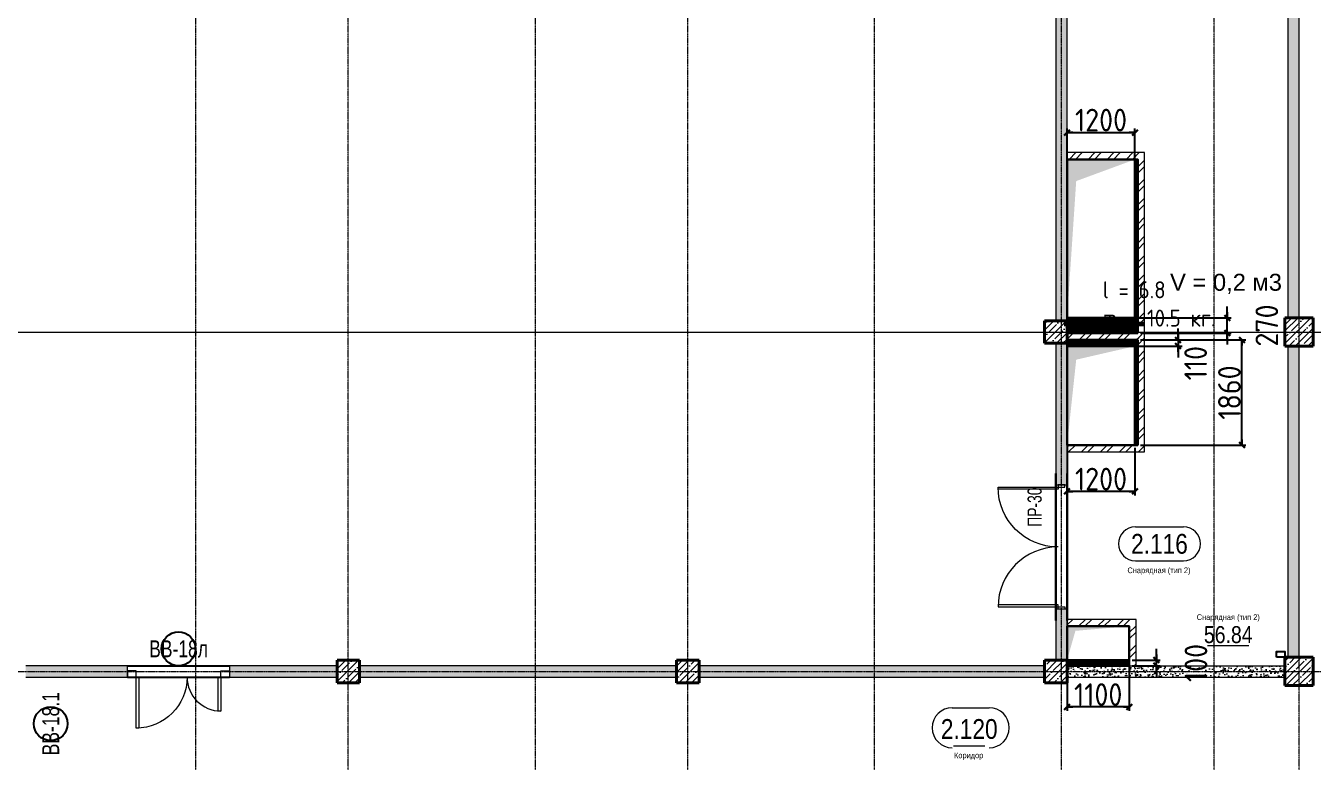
# Model space of a CAD drawing. Header units: millimetres. Extents: x -65509 to 912790, y 446 to 713294.
# Drawn here: x 215695 to 238445, y 229770 to 242788 of the extents above; entities that cross this region are included whole.
import ezdxf
from ezdxf.enums import TextEntityAlignment as Align

# ---------------------------------------------------------------- set-up
doc = ezdxf.new("R2010")
doc.units = ezdxf.units.MM
doc.linetypes.add('CENTER2', pattern=[28.575, 19.05, -3.175, 3.175, -3.175])
doc.linetypes.add('HIDDEN2', pattern=[4.7625, 3.175, -1.5875])
doc.layers.get('Defpoints').update_dxf_attribs({"color": 250})
for name, color, linetype, lineweight in [('10.5) Арматура', 6, 'Continuous', 60), ('10.6) Диафрагмы', 90, 'Continuous', 30), ('A-AREA', 250, 'Continuous', 15), ('АР_Area', 250, 'Continuous', 5), ('АР_Витраж марка', 250, 'Continuous', 9), ('АР_Двери', 5, 'Continuous', 9), ('АР_Двери_витраж', 250, 'Continuous', 9), ('АР_Колонны', 250, 'Continuous', 30), ('АР_площадь пом', 250, 'Continuous', 5), ('АР_Стены ЖБ', 250, 'Continuous', 35), ('АР_Стены кирпич', 250, 'Continuous', 20), ('АР_Стены ПЕНОблок', 250, 'Continuous', 20), ('АР_Штриховка', 250, 'Continuous', 0), ('ОВ_Кондиционирование', 250, 'Continuous', 25), ('ОВ_Шахты', 250, 'Continuous', 5), ('РД_Оси_100', 250, 'Continuous', 0), ('РД_проем_инж перемыч_фахверк', 250, 'Continuous', 18)]:
    doc.layers.add(name, color=color, linetype=linetype, lineweight=lineweight)
doc.layers.add('РД_Витраж_вн', color=250, linetype='Continuous')
doc.layers.add('РД_Перемычка инж проемов', color=250, linetype='Continuous')
doc.layers.add('РД_Проем', color=250, linetype='Continuous', lineweight=0, plot=False)
doc.layers.add('РД_проем_инж перемыч_подсчет', color=250, linetype='Continuous', lineweight=30, plot=False)
doc.styles.add('Arial0', font='arial.ttf')
doc.styles.add('Arial_09', font='ARIALN.TTF', dxfattribs={"width": 0.9})
doc.styles.get("Standard").update_dxf_attribs({"font": 'arial.ttf'})
doc.styles.add('style1', font='ARIALN.TTF')
doc.styles.add('ккк', font='isocpeur.ttf', dxfattribs={"width": 0.85, "oblique": 15})
doc.styles.add('СПДС', font='isocpeur.ttf', dxfattribs={"width": 0.9})
doc.dimstyles.new('Размера А3', dxfattribs={"dimtxt": 400, "dimasz": 100, "dimexe": 70, "dimexo": 50, "dimgap": 20, "dimtad": 1, "dimdec": 0, "dimrnd": 10, "dimzin": 0, "dimdsep": 46, "dimtxsty": 'СПДС', "dimblk": 'ARROWHEAD_6', "dimcen": 1, "dimazin": 0, "dimtfac": 1, "dimtdec": 0, "dimtmove": 2, "dimatfit": 0, "dimfxl": 1, "dimtolj": 1, "dimtzin": 0, "dimarcsym": 0})
pattern_1 = [(45, (142195.16, 127275.07), (-112.2532, 112.2532), []), (45, (142307.41, 127275.07), (-112.2532, 112.2532), [198.4375, -39.6875, 0, -39.6875])]
pattern_2 = [(95, (142195.16, 127275.07), (140.09465, 117.55338), [19.05, -209.55]), (40, (142195.16, 127275.07), (-160.01845, 110.17673), [15.24, -167.64058]), (145.45144, (142206.83, 127284.87), (-19.9238, 227.7301), [16.19, -178.09024]), (91.1842, (142159.24, 127311), (221.41024, 161.9534), [28.575, -314.325]), (141.63556, (142177.7, 127324.5), (-7.0866, 342.82676), [24.285, -267.1356]), (36.18415, (142159.24, 127311), (-7.0866, 342.82676), [22.85997, -251.45973]), (66, (142186.18, 127319.97), (179.51998, 34.89515), [19.05, -209.55]), (11, (142186.18, 127319.97), (-86.53993, 173.9412), [15.24, -167.64]), (116.45145, (142201.14, 127322.88), (92.98005, 208.83634), [16.19, -178.08994]), (82.5, (142195.16, 127275.07), (-57.60547, 61.973414), [0, -165.608, 0, -170.18, 0, -168.275]), (52.5, (142195.16, 127275.07), (-23.58973, 118.087), [0, -97.028, 0, -161.798, 0, -64.135]), (12.5, (142155.105, 127235.02), (99.927863, 91.826196), [0, -63.5, 0, -198.12, 0, -262.89]), (2.5, (142137.14, 127217.06), (86.7639, 122.72239), [0, -82.55, 0, -131.572, 0, -186.69])]
pattern_3 = [(45, (142195.16, 127275.07), (-168.3798, 168.3798), []), (45, (142307.4, 127275.07), (-168.3798, 168.3798), [])]
pattern_4 = [(45, (142195.16, 127275.07), (-168.3798, 168.3798), []), (45, (142307.4, 127275.07), (-168.3798, 168.3798), [])]
pattern_5 = [(95, (142195.16, 127275.07), (140.09465, 117.55338), [19.05, -209.55]), (40, (142195.16, 127275.07), (-160.01845, 110.17673), [15.24, -167.64058]), (145.45144, (142206.83, 127284.87), (-19.9238, 227.7301), [16.19, -178.09024]), (91.1842, (142159.24, 127311), (221.41024, 161.9534), [28.575, -314.325]), (141.63556, (142177.7, 127324.5), (-7.0866, 342.82676), [24.285, -267.1356]), (36.18415, (142159.24, 127311), (-7.0866, 342.82676), [22.85997, -251.45973]), (66, (142186.18, 127319.97), (179.51998, 34.89515), [19.05, -209.55]), (11, (142186.18, 127319.97), (-86.53993, 173.9412), [15.24, -167.64]), (116.45145, (142201.14, 127322.88), (92.98005, 208.83634), [16.19, -178.08994]), (82.5, (142195.16, 127275.07), (-57.60547, 61.973414), [0, -165.608, 0, -170.18, 0, -168.275]), (52.5, (142195.16, 127275.07), (-23.58973, 118.087), [0, -97.028, 0, -161.798, 0, -64.135]), (12.5, (142155.105, 127235.02), (99.927863, 91.826196), [0, -63.5, 0, -198.12, 0, -262.89]), (2.5, (142137.14, 127217.06), (86.7639, 122.72239), [0, -82.55, 0, -131.572, 0, -186.69])]

# ---------------------------------------------------------------- blocks, each defined once
blk = doc.blocks.new('СОШ_2200_АР_ОСИ_М100_28.05.24')
at = {"layer": 'РД_Оси_100', "linetype": 'CENTER2'}
for p, q in [((79200, -6155), (79200, 139938.679)), ((85200, -6155), (85200, 139938.679)), ((88500, -6155), (88500, 139938.679)), ((91800, -6155), (91800, 139938.679)), ((94500, -6155), (94500, 139938.679)), ((96000, -6155), (96000, 139938.679)), ((-5954.958, 110100), (119910, 110100)), ((35037.55, 110100), (119910, 110100)), ((-5954.958, 104100), (119910, 104100))]:
    blk.add_line(p, q, dxfattribs=at)
for points in [[(76500, 139938.679), (76500, -6155)], [(82500, 139938.679), (82500, -6155)]]:
    blk.add_lwpolyline(points, dxfattribs=at)
blk = doc.blocks.new('otv')
at = {"linetype": 'Continuous'}
blk.add_lwpolyline([(0, -1), (0, 0), (1, 0), (1, -1)], close=True, dxfattribs=at)
blk.add_solid([(0, -1), (0, 0), (0.1346, -0.1366), (1, 0)], dxfattribs=at)
blk = doc.blocks.new('MOK-МаркаПом_овал_ареал')
for p, q in [((-2.99, 3.76), (3.52, 3.76)), ((-2.75, -3), (2.75, -3))]:
    blk.add_line(p, q)
for centre, radius, start, end in [((-2.99, 0.21), 3.55, 90, 270), ((3.52, 0.21), 3.55, 270, 90), ((-7.41, 0), 7.16, 0, 0.001)]:
    blk.add_arc(centre, radius, start, end)
at = {"color": 0, "style": 'style1'}
blk.add_attdef('АР-ПОМЕЩЕНИЕ:НОМЕР', text='', height=3, dxfattribs=at).set_placement((0.26, 0), align=Align.MIDDLE)
blk = doc.blocks.new('MOK-МаркаПом_овал_ареал_5ц')
for p, q in [((-4.25, 3), (4.25, 3)), ((-4.25, -3), (4.25, -3))]:
    blk.add_line(p, q)
for centre, radius, start, end in [((-4.25, 0), 3, 90, 270), ((4.25, 0), 3, 270, 90), ((-3.75, 0), 3.5, 0, 0.001)]:
    blk.add_arc(centre, radius, start, end)
at = {"color": 0, "style": 'style1'}
blk.add_attdef('АР-ПОМЕЩЕНИЕ:НОМЕР', text='', height=3.5, dxfattribs=at).set_placement((0, 0), align=Align.MIDDLE)
at = {"layer": 'Defpoints', "color": 2, "style": 'style1'}
blk.add_attdef('АР-ПОМЕЩЕНИЕ:НАИМЕНОВАНИЕ', text='', height=1, dxfattribs=at).set_placement((-0.09, -4.81), align=Align.MIDDLE)
blk = doc.blocks.new('MOK-МаркаПомещения1')
at = {"layer": 'A-AREA', "color": 0}
blk.add_line((-3.65, -1.94), (3.65, -1.94), dxfattribs=at)
at = {"layer": 'A-AREA', "color": 0, "style": 'style1'}
blk.add_attdef('АР-ПОМЕЩЕНИЕ:ПЛОЩАДЬ', text='', height=3, dxfattribs=at).set_placement((0, 0), align=Align.MIDDLE)
at = {"layer": 'Defpoints', "style": 'style1', "flags": 8}
blk.add_attdef('АР-ПОМЕЩЕНИЕ:НАИМЕНОВАНИЕ', text='', height=1, dxfattribs=at).set_placement((0, 2.96), align=Align.MIDDLE)
blk = doc.blocks.new('МаркаВитража1')
at = {"layer": 'Defpoints'}
blk.add_circle((0, 0), 3, dxfattribs=at)
at = {"color": 0, "linetype": 'ByBlock', "lineweight": -2, "style": 'Arial_09', "width": 0.9}
blk.add_attdef('АР-ОКНО:НАИМЕНОВАНИЕ', text='', height=3, dxfattribs=at).set_placement((0, 0), align=Align.MIDDLE)
blk = doc.blocks.new('MOK-МаркаПеремычки')
at = {"color": 0, "style": 'ккк', "oblique": 15, "width": 0.85}
blk.add_attdef('АР-ПРОЕМ:ПЕРЕМЫЧКА', text='', height=2.5, dxfattribs=at).set_placement((0, 0), align=Align.MIDDLE)
blk = doc.blocks.new('ARROWHEAD_6')
at = {"color": 0, "linetype": 'Continuous'}
for p, q in [((0, 0), (-1, 0)), ((-0.5, -0.5), (0.5, 0.5))]:
    blk.add_line(p, q, dxfattribs=at)
blk = doc.blocks.new('*D1069')
at = {"layer": '10.6) Диафрагмы', "color": 0, "lineweight": -2, "transparency": 16777216}
for p, q in [((235673, 231675), (235673, 231775)), ((235245, 231575), (235743, 231575)), ((235245, 231475), (235743, 231475)), ((235673, 231475), (235673, 231575)), ((235673, 231375), (235673, 231275))]:
    blk.add_line(p, q, dxfattribs=at)
at = {"layer": 'Defpoints', "color": 0, "lineweight": 25, "transparency": 16777216}
for p in [(235195, 231575), (235195, 231475), (235673, 231575)]:
    blk.add_point(p, dxfattribs=at)
at = {"layer": '10.6) Диафрагмы', "color": 0, "lineweight": -2, "transparency": 16777216, "xscale": 100, "yscale": 100, "zscale": 100}
for p, rotation in [((235673, 231575), 270), ((235673, 231475), 90)]:
    blk.add_blockref('ARROWHEAD_6', p, dxfattribs=dict(at, rotation=rotation))
at = {"layer": '10.6) Диафрагмы', "color": 0, "lineweight": 25, "transparency": 16777216, "insert": (236373, 231525), "char_height": 400, "attachment_point": 5, "rotation": 90, "style": 'СПДС'}
blk.add_mtext('\\A1;100', dxfattribs=at)
blk = doc.blocks.new('*D1070')
at = {"layer": '10.6) Диафрагмы', "color": 0, "lineweight": -2, "transparency": 16777216}
for p, q in [((234095, 231525), (234095, 230677)), ((235195, 231525), (235195, 230677)), ((235095, 230747), (234195, 230747))]:
    blk.add_line(p, q, dxfattribs=at)
at = {"layer": 'Defpoints', "color": 0, "lineweight": 25, "transparency": 16777216}
for p in [(234095, 231575), (235195, 231575), (234095, 230747)]:
    blk.add_point(p, dxfattribs=at)
at = {"layer": '10.6) Диафрагмы', "color": 0, "lineweight": -2, "transparency": 16777216, "xscale": 100, "yscale": 100, "zscale": 100, "rotation": 180}
blk.add_blockref('ARROWHEAD_6', (234095, 230747), dxfattribs=at)
at = {"layer": '10.6) Диафрагмы', "color": 0, "lineweight": -2, "transparency": 16777216, "xscale": 100, "yscale": 100, "zscale": 100}
blk.add_blockref('ARROWHEAD_6', (235195, 230747), dxfattribs=at)
at = {"layer": '10.6) Диафрагмы', "color": 0, "lineweight": 25, "transparency": 16777216, "insert": (234645, 230967), "char_height": 400, "attachment_point": 5, "style": 'СПДС'}
blk.add_mtext('\\A1;1100', dxfattribs=at)
blk = doc.blocks.new('*D1071')
at = {"layer": '10.6) Диафрагмы', "color": 0, "lineweight": -2, "transparency": 16777216}
for p, q in [((235395, 237235), (237254, 237235)), ((237184, 235475), (237184, 237135)), ((235395, 235375), (237254, 235375))]:
    blk.add_line(p, q, dxfattribs=at)
at = {"layer": 'Defpoints', "color": 0, "lineweight": 25, "transparency": 16777216}
for p in [(235345, 237235), (237184, 237235), (235345, 235375)]:
    blk.add_point(p, dxfattribs=at)
at = {"layer": '10.6) Диафрагмы', "color": 0, "lineweight": -2, "transparency": 16777216, "xscale": 100, "yscale": 100, "zscale": 100}
for p, rotation in [((237184, 237235), 90), ((237184, 235375), 270)]:
    blk.add_blockref('ARROWHEAD_6', p, dxfattribs=dict(at, rotation=rotation))
at = {"layer": '10.6) Диафрагмы', "color": 0, "lineweight": 25, "transparency": 16777216, "insert": (236964, 236305), "char_height": 400, "attachment_point": 5, "rotation": 90, "style": 'СПДС'}
blk.add_mtext('\\A1;1860', dxfattribs=at)
blk = doc.blocks.new('*D1072')
at = {"layer": '10.6) Диафрагмы', "color": 0, "lineweight": -2, "transparency": 16777216}
for p, q in [((234095, 237075), (234095, 234486)), ((235295, 235325), (235295, 234486)), ((235195, 234556), (234195, 234556))]:
    blk.add_line(p, q, dxfattribs=at)
at = {"layer": 'Defpoints', "color": 0, "lineweight": 25, "transparency": 16777216}
for p in [(234095, 237125), (235295, 235375), (234095, 234556)]:
    blk.add_point(p, dxfattribs=at)
at = {"layer": '10.6) Диафрагмы', "color": 0, "lineweight": -2, "transparency": 16777216, "xscale": 100, "yscale": 100, "zscale": 100, "rotation": 180}
blk.add_blockref('ARROWHEAD_6', (234095, 234556), dxfattribs=at)
at = {"layer": '10.6) Диафрагмы', "color": 0, "lineweight": -2, "transparency": 16777216, "xscale": 100, "yscale": 100, "zscale": 100}
blk.add_blockref('ARROWHEAD_6', (235295, 234556), dxfattribs=at)
at = {"layer": '10.6) Диафрагмы', "color": 0, "lineweight": 25, "transparency": 16777216, "insert": (234695, 234776), "char_height": 400, "attachment_point": 5, "style": 'СПДС'}
blk.add_mtext('\\A1;1200', dxfattribs=at)
blk = doc.blocks.new('*D1073')
at = {"layer": '10.6) Диафрагмы', "color": 0, "lineweight": -2, "transparency": 16777216}
for p, q in [((236057, 237335), (236057, 237435)), ((235345, 237125), (236127, 237125)), ((235395, 237235), (236127, 237235)), ((236057, 237235), (236057, 237125)), ((236057, 237025), (236057, 236925))]:
    blk.add_line(p, q, dxfattribs=at)
at = {"layer": 'Defpoints', "color": 0, "lineweight": 25, "transparency": 16777216}
for p in [(235295, 237125), (235345, 237235), (236057, 237125)]:
    blk.add_point(p, dxfattribs=at)
at = {"layer": '10.6) Диафрагмы', "color": 0, "lineweight": -2, "transparency": 16777216, "xscale": 100, "yscale": 100, "zscale": 100}
for p, rotation in [((236057, 237235), 270), ((236057, 237125), 90)]:
    blk.add_blockref('ARROWHEAD_6', p, dxfattribs=dict(at, rotation=rotation))
at = {"layer": '10.6) Диафрагмы', "color": 0, "lineweight": 25, "transparency": 16777216, "insert": (236367, 236824), "char_height": 400, "attachment_point": 5, "rotation": 90, "style": 'СПДС'}
blk.add_mtext('\\A1;110', dxfattribs=at)
blk = doc.blocks.new('*D1074')
at = {"layer": '10.6) Диафрагмы', "color": 0, "lineweight": -2, "transparency": 16777216}
for p, q in [((236925, 237725), (236925, 237825)), ((235345, 237625), (236995, 237625)), ((236925, 237355), (236925, 237625)), ((235395, 237355), (236995, 237355)), ((236925, 237255), (236925, 237155))]:
    blk.add_line(p, q, dxfattribs=at)
at = {"layer": 'Defpoints', "color": 0, "lineweight": 25, "transparency": 16777216}
for p in [(235295, 237625), (236925, 237625), (235345, 237355)]:
    blk.add_point(p, dxfattribs=at)
at = {"layer": '10.6) Диафрагмы', "color": 0, "lineweight": -2, "transparency": 16777216, "xscale": 100, "yscale": 100, "zscale": 100}
for p, rotation in [((236925, 237625), 270), ((236925, 237355), 90)]:
    blk.add_blockref('ARROWHEAD_6', p, dxfattribs=dict(at, rotation=rotation))
at = {"layer": '10.6) Диафрагмы', "color": 0, "lineweight": 25, "transparency": 16777216, "insert": (237625, 237490), "char_height": 400, "attachment_point": 5, "rotation": 90, "style": 'СПДС'}
blk.add_mtext('\\A1;270', dxfattribs=at)
blk = doc.blocks.new('*D1075')
at = {"layer": '10.6) Диафрагмы', "color": 0, "lineweight": -2, "transparency": 16777216}
for p, q in [((234095, 237675), (234095, 240971)), ((235295, 237675), (235295, 240971)), ((234195, 240901), (235195, 240901))]:
    blk.add_line(p, q, dxfattribs=at)
at = {"layer": 'Defpoints', "color": 0, "lineweight": 25, "transparency": 16777216}
for p in [(235295, 240901), (234095, 237625), (235295, 237625)]:
    blk.add_point(p, dxfattribs=at)
at = {"layer": '10.6) Диафрагмы', "color": 0, "lineweight": -2, "transparency": 16777216, "xscale": 100, "yscale": 100, "zscale": 100, "rotation": 180}
blk.add_blockref('ARROWHEAD_6', (234095, 240901), dxfattribs=at)
at = {"layer": '10.6) Диафрагмы', "color": 0, "lineweight": -2, "transparency": 16777216, "xscale": 100, "yscale": 100, "zscale": 100}
blk.add_blockref('ARROWHEAD_6', (235295, 240901), dxfattribs=at)
at = {"layer": '10.6) Диафрагмы', "color": 0, "lineweight": 25, "transparency": 16777216, "insert": (234695, 241121), "char_height": 400, "attachment_point": 5, "style": 'СПДС'}
blk.add_mtext('\\A1;1200', dxfattribs=at)

msp = doc.modelspace()

# ---------------------------------------------------------------- hatches: boundary and pattern name
at = {"layer": '10.6) Диафрагмы'}
h = msp.add_hatch(dxfattribs=at)
h.set_pattern_fill('ANSI31', color=256, scale=11)
h.paths.add_polyline_path([(235345.161, 237235.073), (234095.158, 237235.073), (234095.158, 237125.073), (235295.158, 237125.073), (235295.158, 235375.073), (235345.161, 235375.073)])
h.paths.add_polyline_path([(235345.161, 240425.073), (235295.158, 240425.073), (235295.158, 237625.073), (234095.158, 237625.073), (234095.158, 237355.073), (235345.161, 237355.073)])
h = msp.add_hatch(dxfattribs=at)
h.set_pattern_fill('ANSI31', color=256, scale=11)
h.paths.add_polyline_path([(235195.157, 231575.073), (234095.157, 231575.073), (234095.157, 231475.073), (235195.157, 231475.073)])
at = {"layer": 'АР_Штриховка', "linetype": 'Continuous', "lineweight": 0}
h = msp.add_hatch(dxfattribs=at)
h.set_pattern_fill('AR-CONC', color=256, angle=-315, style=0)
h.set_pattern_definition(pattern_5)
h.paths.add_polyline_path([(234095.158, 243175.073), (233895.158, 243175.073), (233895.158, 237575.073), (234095.158, 237575.073)], flags=0)
h = msp.add_hatch(dxfattribs=at)
h.set_pattern_fill('AR-CONC', color=256, angle=-315, style=0)
h.set_pattern_definition([(95, (142195.16, 127275.07), (140.09465, 117.55338), [19.05, -209.55]), (40, (142195.16, 127275.07), (-160.01845, 110.17673), [15.24, -167.64058]), (145.45144, (142206.83, 127284.87), (-19.9238, 227.7301), [16.19, -178.09024]), (91.1842, (142159.24, 127311), (221.41024, 161.9534), [28.575, -314.325]), (141.63556, (142177.7, 127324.5), (-7.0866, 342.82676), [24.285, -267.1356]), (36.18415, (142159.24, 127311), (-7.0866, 342.82676), [22.85997, -251.45973]), (66, (142186.18, 127319.97), (179.51998, 34.89515), [19.05, -209.55]), (11, (142186.18, 127319.97), (-86.53993, 173.9412), [15.24, -167.64]), (116.45145, (142201.14, 127322.88), (92.98005, 208.83634), [16.19, -178.08994]), (82.5, (142195.16, 127275.07), (-57.60547, 61.973414), [0, -165.608, 0, -170.18, 0, -168.275]), (52.5, (142195.16, 127275.07), (-23.58973, 118.087), [0, -97.028, 0, -161.798, 0, -64.135]), (12.5, (142155.105, 127235.02), (99.927863, 91.826196), [0, -63.5, 0, -198.12, 0, -262.89]), (2.5, (142137.14, 127217.06), (86.7639, 122.72239), [0, -82.55, 0, -131.572, 0, -186.69])])
h.paths.add_polyline_path([(238195.158, 243125.073), (237995.158, 243125.073), (237995.158, 237625.073), (238195.158, 237625.073)], flags=0)
h = msp.add_hatch(dxfattribs=at)
h.set_pattern_fill('ANSI32', color=256, scale=25, style=0)
h.set_pattern_definition(pattern_4)
h.paths.add_polyline_path([(235345.161, 240425.073), (235465.161, 240545.073), (234095.158, 240545.073), (234095.158, 240425.073)], flags=0)
h = msp.add_hatch(dxfattribs=at)
h.set_pattern_fill('ANSI32', color=256, scale=25, angle=-360, style=0)
h.set_pattern_definition(pattern_3)
h.paths.add_polyline_path([(235465.161, 240545.073), (235345.161, 240425.073), (235345.161, 237355.073), (235375.161, 237315.073), (235465.161, 237355.073)], flags=0)
h.paths.add_polyline_path([(235465.161, 237355.073), (235375.161, 237315.073), (235345.161, 237235.073), (235345.161, 235375.073), (235465.161, 235255.073)], flags=0)
at = {"layer": 'АР_Штриховка', "linetype": 'Continuous', "lineweight": 5}
h = msp.add_hatch(dxfattribs=at)
h.set_pattern_fill('ANSI35', color=256, scale=25, style=0)
h.set_pattern_definition(pattern_1)
h.paths.add_polyline_path([(233695.157, 237175.073), (234095.157, 237175.073), (234095.157, 237575.073), (233695.157, 237575.073)], flags=0)
h = msp.add_hatch(dxfattribs=at)
h.set_pattern_fill('ANSI35', color=256, scale=25, style=0)
h.set_pattern_definition(pattern_1)
h.paths.add_polyline_path([(237945.158, 237125.073), (238445.158, 237125.073), (238445.158, 237625.073), (237945.158, 237625.073)], flags=0)
at = {"layer": 'АР_Штриховка', "linetype": 'Continuous', "lineweight": 0}
h = msp.add_hatch(dxfattribs=at)
h.set_pattern_fill('ANSI32', color=256, scale=25, style=0)
h.set_pattern_definition(pattern_4)
h.paths.add_polyline_path([(235345.161, 237235.073), (235375.161, 237315.073), (235345.161, 237355.073), (234095.158, 237355.073), (234095.158, 237235.073)], flags=0)
h = msp.add_hatch(dxfattribs=at)
h.set_pattern_fill('AR-CONC', color=256, angle=-315, style=0)
h.set_pattern_definition(pattern_5)
h.paths.add_polyline_path([(234095.158, 237175.073), (233895.158, 237175.073), (233895.158, 234675.073), (234095.158, 234675.073)], flags=0)
h.paths.add_polyline_path([(234095.158, 232475.073), (233895.158, 232475.073), (233895.158, 231575.073), (234095.158, 231575.073)], flags=0)
h = msp.add_hatch(dxfattribs=at)
h.set_pattern_fill('AR-CONC', color=256, angle=-315, style=0)
h.set_pattern_definition([(95, (142195.16, 127275.07), (140.09465, 117.55338), [19.05, -209.55]), (40, (142195.16, 127275.07), (-160.01845, 110.17673), [15.24, -167.64058]), (145.45144, (142206.83, 127284.87), (-19.9238, 227.7301), [16.19, -178.09024]), (91.1842, (142159.24, 127311), (221.41024, 161.9534), [28.575, -314.325]), (141.63556, (142177.7, 127324.5), (-7.0866, 342.82676), [24.285, -267.1356]), (36.18415, (142159.24, 127311), (-7.0866, 342.82676), [22.85997, -251.45973]), (66, (142186.18, 127319.97), (179.51998, 34.89515), [19.05, -209.55]), (11, (142186.18, 127319.97), (-86.53993, 173.9412), [15.24, -167.64]), (116.45145, (142201.14, 127322.88), (92.98005, 208.83634), [16.19, -178.08994]), (82.5, (142195.16, 127275.07), (-57.60547, 61.973414), [0, -165.608, 0, -170.18, 0, -168.275]), (52.5, (142195.16, 127275.07), (-23.58973, 118.087), [0, -97.028, 0, -161.798, 0, -64.135]), (12.5, (142155.105, 127235.02), (99.927863, 91.826196), [0, -63.5, 0, -198.12, 0, -262.89]), (2.5, (142137.14, 127217.06), (86.7639, 122.72239), [0, -82.55, 0, -131.572, 0, -186.69])])
h.paths.add_polyline_path([(238195.158, 237125.073), (237995.158, 237125.073), (237995.158, 231625.073), (238195.158, 231625.073)], flags=0)
h = msp.add_hatch(dxfattribs=at)
h.set_pattern_fill('ANSI32', color=256, scale=25, style=0)
h.set_pattern_definition(pattern_4)
h.paths.add_polyline_path([(235465.161, 235255.073), (235345.161, 235375.073), (234095.158, 235375.073), (234095.158, 235255.073)], flags=0)
h = msp.add_hatch(dxfattribs=at)
h.set_pattern_fill('ANSI32', color=256, scale=25, style=0)
h.set_pattern_definition([(45, (142195.16, 127275.07), (-168.3798, 168.3798), []), (45, (142307.4, 127275.07), (-168.3798, 168.3798), [])])
h.paths.add_polyline_path([(234095.157, 232295.372), (234095.157, 232175.372), (235195.157, 232175.372), (235315.157, 232295.372)], flags=0)
h = msp.add_hatch(dxfattribs=at)
h.set_pattern_fill('ANSI32', color=256, scale=25, angle=-360, style=0)
h.set_pattern_definition(pattern_3)
h.paths.add_polyline_path([(235315.157, 232295.372), (235195.157, 232175.372), (235195.157, 231475.073), (235315.157, 231475.073)], flags=0)
at = {"layer": 'АР_Штриховка', "linetype": 'Continuous', "lineweight": 5}
h = msp.add_hatch(dxfattribs=at)
h.set_pattern_fill('ANSI35', color=256, scale=25, style=0)
h.set_pattern_definition(pattern_1)
h.paths.add_polyline_path([(237945.154, 231125.073), (238445.154, 231125.073), (238445.154, 231625.073), (237945.154, 231625.073)], flags=0)
at = {"layer": 'АР_Штриховка', "linetype": 'Continuous', "lineweight": 0}
h = msp.add_hatch(dxfattribs=at)
h.set_pattern_fill('AR-CONC', color=256, angle=45, style=0)
h.set_pattern_definition(pattern_2)
h.paths.add_polyline_path([(221195.157, 231275.073), (221195.157, 231475.073), (219295.158, 231475.073), (219295.158, 231275.073)], flags=0)
h.paths.add_polyline_path([(217495.157, 231275.073), (217495.157, 231475.073), (215695.157, 231475.073), (215695.157, 231275.073)], flags=0)
at = {"layer": 'АР_Штриховка', "linetype": 'Continuous', "lineweight": 5}
h = msp.add_hatch(dxfattribs=at)
h.set_pattern_fill('ANSI35', color=256, scale=25, style=0)
h.set_pattern_definition(pattern_1)
h.paths.add_polyline_path([(221195.157, 231175.073), (221595.157, 231175.073), (221595.157, 231575.073), (221195.157, 231575.073)], flags=0)
at = {"layer": 'АР_Штриховка', "linetype": 'Continuous', "lineweight": 0}
h = msp.add_hatch(dxfattribs=at)
h.set_pattern_fill('AR-CONC', color=256, angle=45, style=0)
h.set_pattern_definition(pattern_2)
h.paths.add_polyline_path([(227195.157, 231275.073), (227195.157, 231475.073), (221595.157, 231475.073), (221595.157, 231275.073)], flags=0)
at = {"layer": 'АР_Штриховка', "linetype": 'Continuous', "lineweight": 5}
h = msp.add_hatch(dxfattribs=at)
h.set_pattern_fill('ANSI35', color=256, scale=25, style=0)
h.set_pattern_definition(pattern_1)
h.paths.add_polyline_path([(227195.157, 231175.073), (227595.157, 231175.073), (227595.157, 231575.073), (227195.157, 231575.073)], flags=0)
at = {"layer": 'АР_Штриховка', "linetype": 'Continuous', "lineweight": 0}
h = msp.add_hatch(dxfattribs=at)
h.set_pattern_fill('AR-CONC', color=256, angle=45, style=0)
h.set_pattern_definition(pattern_2)
h.paths.add_polyline_path([(233695.157, 231275.073), (233695.157, 231475.073), (227595.157, 231475.073), (227595.157, 231275.073)], flags=0)
at = {"layer": 'АР_Штриховка', "linetype": 'Continuous', "lineweight": 5}
h = msp.add_hatch(dxfattribs=at)
h.set_pattern_fill('ANSI35', color=256, scale=25, style=0)
h.set_pattern_definition(pattern_1)
h.paths.add_polyline_path([(233695.157, 231175.073), (234095.157, 231175.073), (234095.157, 231575.073), (233695.157, 231575.073)], flags=0)
at = {"layer": 'АР_Штриховка', "linetype": 'Continuous', "lineweight": 0}
h = msp.add_hatch(dxfattribs=at)
h.set_pattern_fill('AR-CONC', color=256, angle=45, style=0)
h.set_pattern_definition(pattern_2)
h.paths.add_polyline_path([(237945.154, 231275.073), (237945.154, 231475.073), (235195.157, 231475.073), (235195.157, 231275.073)], flags=0)
h.paths.add_polyline_path([(235195.157, 231275.073), (235195.157, 231475.073), (234095.157, 231475.073), (234095.157, 231275.073)], flags=0)

# ---------------------------------------------------------------- linework, layer by layer
at = {"layer": '10.5) Арматура'}
for points in [[(234046.641, 237520.576), (235447.111, 237520.576)], [(234170.25, 237355.073), (234170.25, 237625.073)], [(234278.48, 237355.073), (234278.48, 237625.073)], [(234386.711, 237355.073), (234386.711, 237625.073)], [(234494.941, 237355.073), (234494.941, 237625.073)], [(234603.172, 237355.073), (234603.172, 237625.073)], [(234711.403, 237355.073), (234711.403, 237625.073)], [(234819.633, 237355.073), (234819.633, 237625.073)], [(234927.864, 237355.073), (234927.864, 237625.073)], [(235036.094, 237355.073), (235036.094, 237625.073)], [(235144.325, 237355.073), (235144.325, 237625.073)], [(235252.555, 237355.073), (235252.555, 237625.073)]]:
    msp.add_lwpolyline(points, dxfattribs=at)
at = {"layer": '10.6) Диафрагмы'}
for points in [[(235345.161, 237355.073), (234095.158, 237355.073), (234095.158, 240425.073), (235345.161, 240425.073)], [(234095.158, 240425.073), (235295.158, 240425.073), (235295.158, 237625.073), (234095.158, 237625.073)], [(235345.161, 237235.073), (234095.158, 237235.073), (234095.158, 235375.073), (235345.161, 235375.073)], [(235295.158, 237125.073), (234095.158, 237125.073), (234095.158, 235375.073), (235295.158, 235375.073)], [(234095.157, 231475.073), (235195.157, 231475.073), (235195.157, 232175.372), (234095.157, 232175.372)], [(235195.157, 232175.372), (234095.158, 232175.372), (234095.158, 231575.073), (235195.157, 231575.073)]]:
    msp.add_lwpolyline(points, close=True, dxfattribs=at)
at = {"layer": 'АР_Двери', "linetype": 'Continuous', "lineweight": 9}
for points in [[(233935.158, 234635.073), (233935.158, 234595.073), (232875.158, 234595.073), (232875.158, 234635.073)], [(234055.158, 234635.073), (234055.158, 234675.073), (233935.158, 234675.073), (233935.158, 234635.073)], [(233935.158, 232515.073), (233935.158, 232555.073), (232875.158, 232555.073), (232875.158, 232515.073)], [(234055.158, 232515.073), (234055.158, 232475.073), (233935.158, 232475.073), (233935.158, 232515.073)]]:
    msp.add_lwpolyline(points, close=True, dxfattribs=at)
at = {"layer": 'АР_Двери', "linetype": 'Continuous', "lineweight": 9, "extrusion": (0, 0, -1)}
msp.add_arc((-233935.158, 234635.073), 1060, 270, 0, dxfattribs=at)
at = {"layer": 'АР_Двери', "linetype": 'Continuous', "lineweight": 9}
msp.add_arc((233935.158, 232515.073), 1060, 90, 180, dxfattribs=at)
at = {"layer": 'АР_Двери_витраж', "linetype": 'Continuous', "lineweight": 9}
for points in [[(217645.157, 231385.073), (217495.157, 231385.073), (217495.157, 231275.073), (217645.157, 231275.073)], [(219145.157, 231385.073), (219295.157, 231385.073), (219295.157, 231275.073), (219145.157, 231275.073)], [(217645.157, 231275.073), (217695.157, 231275.073), (217695.157, 230375.073), (217645.157, 230375.073)], [(219145.157, 230675.073), (219095.157, 230675.073), (219095.157, 231275.073), (219145.157, 231275.073)]]:
    msp.add_lwpolyline(points, close=True, dxfattribs=at)
at = {"layer": 'АР_Двери_витраж', "linetype": 'Continuous', "lineweight": 9, "extrusion": (0, 0, -1)}
msp.add_arc((-217645.157, 231275.073), 900, 180, 270, dxfattribs=at)
at = {"layer": 'АР_Двери_витраж', "linetype": 'Continuous', "lineweight": 9}
msp.add_arc((219145.157, 231275.073), 600, 180, 270, dxfattribs=at)
at = {"layer": 'АР_Колонны', "linetype": 'HIDDEN2', "lineweight": 25}
for p, q in [((233695.157, 237575.073), (234095.157, 237575.073)), ((233695.157, 237175.073), (233695.157, 237575.073)), ((234095.157, 237575.073), (234095.157, 237175.073)), ((237945.158, 237625.073), (238445.158, 237625.073)), ((237945.158, 237125.073), (237945.158, 237625.073)), ((238445.158, 237625.073), (238445.158, 237125.073)), ((234095.157, 237175.073), (233695.157, 237175.073)), ((238445.158, 237125.073), (237945.158, 237125.073)), ((237945.154, 231625.073), (238445.154, 231625.073)), ((237945.154, 231125.073), (237945.154, 231625.073)), ((238445.154, 231625.073), (238445.154, 231125.073)), ((221195.157, 231575.073), (221595.157, 231575.073)), ((221195.157, 231175.073), (221195.157, 231575.073)), ((221595.157, 231575.073), (221595.157, 231175.073)), ((227195.157, 231575.073), (227595.157, 231575.073)), ((227195.157, 231175.073), (227195.157, 231575.073)), ((227595.157, 231575.073), (227595.157, 231175.073)), ((233695.157, 231575.073), (234095.157, 231575.073)), ((233695.157, 231175.073), (233695.157, 231575.073)), ((234095.157, 231575.073), (234095.157, 231175.073)), ((221595.157, 231175.073), (221195.157, 231175.073)), ((227595.157, 231175.073), (227195.157, 231175.073)), ((234095.157, 231175.073), (233695.157, 231175.073)), ((238445.154, 231125.073), (237945.154, 231125.073))]:
    msp.add_line(p, q, dxfattribs=at)
at = {"layer": 'АР_Колонны', "linetype": 'Continuous', "lineweight": 35}
for p, q in [((233695.157, 237575.073), (234095.157, 237575.073)), ((233695.157, 237175.073), (233695.157, 237575.073)), ((234095.157, 237175.073), (234095.157, 237575.073)), ((237945.158, 237625.073), (238445.158, 237625.073)), ((237945.158, 237125.073), (237945.158, 237625.073)), ((238445.158, 237125.073), (238445.158, 237625.073)), ((233695.157, 237175.073), (234095.157, 237175.073)), ((237945.158, 237125.073), (238445.158, 237125.073)), ((237945.154, 231625.073), (238445.154, 231625.073)), ((237945.154, 231125.073), (237945.154, 231625.073)), ((238445.154, 231125.073), (238445.154, 231625.073)), ((221195.157, 231575.073), (221595.157, 231575.073)), ((221195.157, 231175.073), (221195.157, 231575.073)), ((221595.157, 231175.073), (221595.157, 231575.073)), ((227195.157, 231575.073), (227595.157, 231575.073)), ((227195.157, 231175.073), (227195.157, 231575.073)), ((227595.157, 231175.073), (227595.157, 231575.073)), ((233695.157, 231575.073), (234095.157, 231575.073)), ((233695.157, 231175.073), (233695.157, 231575.073)), ((234095.157, 231175.073), (234095.157, 231575.073)), ((221195.157, 231175.073), (221595.157, 231175.073)), ((227195.157, 231175.073), (227595.157, 231175.073)), ((233695.157, 231175.073), (234095.157, 231175.073)), ((237945.154, 231125.073), (238445.154, 231125.073))]:
    msp.add_line(p, q, dxfattribs=at)
at = {"layer": 'АР_Стены ЖБ', "linetype": 'Continuous', "lineweight": 40}
for p, q in [((234095.157, 237575.073), (233695.157, 237575.073)), ((233695.157, 237575.073), (233695.157, 237175.073)), ((234095.157, 237175.073), (234095.157, 237575.073)), ((238445.158, 237625.073), (237945.158, 237625.073)), ((237945.158, 237625.073), (237945.158, 237125.073)), ((238445.158, 237125.073), (238445.158, 237625.073)), ((233695.157, 237175.073), (234095.157, 237175.073)), ((237945.158, 237125.073), (238445.158, 237125.073)), ((238445.154, 231625.073), (237945.154, 231625.073)), ((237945.154, 231625.073), (237945.154, 231125.073)), ((238445.154, 231125.073), (238445.154, 231625.073)), ((221595.157, 231575.073), (221195.157, 231575.073)), ((221195.157, 231575.073), (221195.157, 231175.073)), ((221595.157, 231175.073), (221595.157, 231575.073)), ((227595.157, 231575.073), (227195.157, 231575.073)), ((227195.157, 231575.073), (227195.157, 231175.073)), ((227595.157, 231175.073), (227595.157, 231575.073)), ((234095.157, 231575.073), (233695.157, 231575.073)), ((233695.157, 231575.073), (233695.157, 231175.073)), ((234095.157, 231175.073), (234095.157, 231575.073)), ((221195.157, 231175.073), (221595.157, 231175.073)), ((227195.157, 231175.073), (227595.157, 231175.073)), ((233695.157, 231175.073), (234095.157, 231175.073)), ((237945.154, 231125.073), (238445.154, 231125.073))]:
    msp.add_line(p, q, dxfattribs=at)
at = {"layer": 'АР_Стены кирпич', "linetype": 'Continuous', "lineweight": 20}
for p, q in [((235465.161, 240545.073), (234095.158, 240545.073)), ((234095.158, 240545.073), (234095.158, 240425.073)), ((235465.161, 235255.073), (235465.161, 240545.073)), ((234095.158, 240425.073), (235345.161, 240425.073)), ((235345.161, 240425.073), (235345.161, 237355.073)), ((235345.161, 237355.073), (234095.158, 237355.073)), ((234095.158, 237355.073), (234095.158, 237235.073)), ((234095.158, 237235.073), (235345.161, 237235.073)), ((235345.161, 237235.073), (235345.161, 235375.073)), ((235345.161, 235375.073), (234095.158, 235375.073)), ((234095.158, 235375.073), (234095.158, 235255.073)), ((234095.158, 235255.073), (235465.161, 235255.073)), ((234095.157, 232295.372), (234095.157, 232175.372)), ((235315.157, 232295.372), (234095.157, 232295.372)), ((235315.157, 231475.073), (235315.157, 232295.372)), ((234095.157, 232175.372), (235195.157, 232175.372)), ((235195.157, 232175.372), (235195.157, 231475.073)), ((235195.157, 231475.073), (235315.157, 231475.073))]:
    msp.add_line(p, q, dxfattribs=at)
at = {"layer": 'АР_Стены ПЕНОблок', "linetype": 'Continuous', "lineweight": 20}
for p, q in [((233895.158, 243175.073), (233895.158, 237575.073)), ((234095.158, 237575.073), (234095.158, 243175.073)), ((237995.158, 243125.073), (237995.158, 237625.073)), ((238195.158, 237625.073), (238195.158, 243125.073)), ((233895.158, 237575.073), (234095.158, 237575.073)), ((237995.158, 237625.073), (238195.158, 237625.073)), ((234095.158, 237175.073), (233895.158, 237175.073)), ((233895.158, 237175.073), (233895.158, 234675.073)), ((234095.158, 234675.073), (234095.158, 237175.073)), ((238195.158, 237125.073), (237995.158, 237125.073)), ((237995.158, 237125.073), (237995.158, 231625.073)), ((238195.158, 231625.073), (238195.158, 237125.073)), ((233895.158, 234675.073), (234095.158, 234675.073)), ((234095.158, 232475.073), (233895.158, 232475.073)), ((233895.158, 232475.073), (233895.158, 231575.073)), ((234095.158, 231575.073), (234095.158, 232475.073)), ((237995.158, 231625.073), (238195.158, 231625.073)), ((217495.157, 231475.073), (215695.157, 231475.073)), ((217495.157, 231275.073), (217495.157, 231475.073)), ((221195.157, 231475.073), (219295.158, 231475.073)), ((219295.158, 231475.073), (219295.158, 231275.073)), ((221195.157, 231275.073), (221195.157, 231475.073)), ((227195.157, 231475.073), (221595.157, 231475.073)), ((221595.157, 231475.073), (221595.157, 231275.073)), ((227195.157, 231275.073), (227195.157, 231475.073)), ((233695.157, 231475.073), (227595.157, 231475.073)), ((227595.157, 231475.073), (227595.157, 231275.073)), ((233695.157, 231275.073), (233695.157, 231475.073)), ((233895.158, 231575.073), (234095.158, 231575.073)), ((234095.157, 231475.073), (237945.154, 231475.073)), ((234095.157, 231475.073), (234095.157, 231275.073)), ((237945.154, 231275.073), (237945.154, 231475.073)), ((215695.157, 231275.073), (217495.157, 231275.073)), ((219295.158, 231275.073), (221195.157, 231275.073)), ((221595.157, 231275.073), (227195.157, 231275.073)), ((227595.157, 231275.073), (233695.157, 231275.073)), ((234095.157, 231275.073), (237945.154, 231275.073))]:
    msp.add_line(p, q, dxfattribs=at)
at = {"layer": 'РД_Витраж_вн', "linetype": 'Continuous', "lineweight": -3}
for p, q in [((217495.158, 231475.073), (219295.158, 231475.073)), ((217495.158, 231275.073), (219295.158, 231275.073))]:
    msp.add_line(p, q, dxfattribs=at)
at = {"layer": 'РД_Проем', "linetype": 'Continuous', "lineweight": 0}
for p, q in [((233895.158, 232475.073), (233895.158, 234675.073)), ((234095.158, 232475.073), (234095.158, 234675.073)), ((217495.158, 231475.073), (219295.158, 231475.073)), ((217495.158, 231275.073), (219295.158, 231275.073))]:
    msp.add_line(p, q, dxfattribs=at)
at = {"layer": 'РД_проем_инж перемыч_подсчет', "linetype": 'Continuous', "lineweight": 30}
for p, q in [((233895.158, 234875.073), (233895.158, 232275.073)), ((234095.158, 234875.073), (234095.158, 232275.073))]:
    msp.add_line(p, q, dxfattribs=at)
at = {"layer": 'РД_проем_инж перемыч_фахверк', "linetype": 'Continuous', "lineweight": 18}
for p, q in [((219295.157, 231475.073), (217495.157, 231475.073)), ((219295.157, 231275.073), (217495.157, 231275.073))]:
    msp.add_line(p, q, dxfattribs=at)

# ---------------------------------------------------------------- block references
at = {"layer": 'АР_Area', "linetype": 'Continuous', "lineweight": 5, "xscale": 100, "yscale": 100, "zscale": 100}
msp.add_blockref('MOK-МаркаПом_овал_ареал_5ц', (235727.857, 233631.419), dxfattribs=at).add_auto_attribs({'АР-ПОМЕЩЕНИЕ:НОМЕР': '2.116', 'АР-ПОМЕЩЕНИЕ:НАИМЕНОВАНИЕ': 'Снарядная (тип 2)'})
at = {"layer": 'АР_Area', "linetype": 'Continuous', "lineweight": 5}
ref = msp.add_blockref('MOK-МаркаПом_овал_ареал', (232366.243, 230358.505), dxfattribs=dict(at, xscale=100, yscale=100, zscale=100))
ref.add_attrib('АР-ПОМЕЩЕНИЕ:НОМЕР', '2.120', dxfattribs={"layer": '0', "color": 0, "height": 350, "style": 'style1'}).set_placement((232366.243, 230358.505), align=Align.MIDDLE)
ref.add_attrib('АР-ПОМЕЩЕНИЕ:НАИМЕНОВАНИЕ', 'Коридор', dxfattribs={"layer": 'Defpoints', "color": 2, "height": 100, "style": 'style1'}).set_placement((232356.827, 229877.112), align=Align.MIDDLE)
at = {"layer": 'АР_Витраж марка', "linetype": 'Continuous', "lineweight": 9, "xscale": 100, "yscale": 100, "zscale": 100}
msp.add_blockref('МаркаВитража1', (218395.158, 231775.073), dxfattribs=at).add_auto_attribs({'АР-ОКНО:НАИМЕНОВАНИЕ': 'ВВ-18л'})
at = {"layer": 'АР_Витраж марка', "linetype": 'Continuous', "lineweight": 9, "xscale": 100, "yscale": 100, "zscale": 100, "rotation": 89.99999999999999}
msp.add_blockref('МаркаВитража1', (216135.806, 230451.889), dxfattribs=at).add_auto_attribs({'АР-ОКНО:НАИМЕНОВАНИЕ': 'ВВ-18.1'})
at = {"layer": 'АР_площадь пом', "linetype": 'Continuous', "lineweight": 5}
ref = msp.add_blockref('MOK-МаркаПомещения1', (236943.109, 232026.528), dxfattribs=dict(at, xscale=100, yscale=100, zscale=100))
ref.add_attrib('АР-ПОМЕЩЕНИЕ:НАИМЕНОВАНИЕ', 'Снарядная (тип 2)', dxfattribs={"layer": 'Defpoints', "height": 100, "style": 'style1'}).set_placement((236943.109, 232322.091), align=Align.MIDDLE)
ref.add_attrib('АР-ПОМЕЩЕНИЕ:ПЛОЩАДЬ', '56.84', dxfattribs={"layer": 'A-AREA', "color": 0, "height": 300, "style": 'style1'}).set_placement((236943.109, 232026.528), align=Align.MIDDLE)
at = {"layer": 'ОВ_Кондиционирование', "xscale": 150, "yscale": 100}
msp.add_blockref('otv', (237795.154, 231725.072), dxfattribs=at)
at = {"layer": 'ОВ_Шахты'}
for p, xscale, yscale in [((234095.158, 240425.073), 1200, 2800), ((234095.158, 237125.073), 1200, 1750), ((234095.157, 232175.372), 1100, 600)]:
    msp.add_blockref('otv', p, dxfattribs=dict(at, xscale=xscale, yscale=yscale))
at = {"layer": 'РД_Оси_100'}
msp.add_blockref('СОШ_2200_АР_ОСИ_М100_28.05.24', (142195.157, 127275.073), dxfattribs=at)
at = {"layer": 'РД_Перемычка инж проемов', "linetype": 'Continuous', "lineweight": -3}
ref = msp.add_blockref('MOK-МаркаПеремычки', (233521.19, 234279.658, 200), dxfattribs=dict(at, xscale=100, yscale=100, zscale=100, rotation=89.99999999999997))
ref.add_attrib('АР-ПРОЕМ:ПЕРЕМЫЧКА', 'ПР-30', dxfattribs={"layer": '0', "color": 0, "height": 250, "rotation": 90, "style": 'Arial0', "width": 0.7}).set_placement((233521.19, 234279.658, 200), align=Align.MIDDLE)

# ---------------------------------------------------------------- texts
at = {"layer": '10.5) Арматура', "lineweight": 25, "insert": (235721.26, 237870.572), "char_height": 300, "attachment_point": 5, "style": 'СПДС'}
msp.add_mtext('\\A1;\\pxql;l = 6.8 \\Pm = 10.5 кг.', dxfattribs=at)
at = {"layer": '10.6) Диафрагмы', "color": 18, "lineweight": 25, "true_color": 0x000000, "insert": (235915.323, 238404.042), "char_height": 300, "width": 1981.10505, "attachment_point": 1}
msp.add_mtext('V = 0,2 м3', dxfattribs=at)

# ---------------------------------------------------------------- dimensions: what is measured, and where the dimension line sits
at = {"layer": '10.6) Диафрагмы', "color": 18, "lineweight": 25, "true_color": 0x000000}
for base, p1, p2, picture, middle in [((235295.158, 240900.657), (234095.158, 237625.073), (235295.158, 237625.073), '*D1075', (234695.158, 241120.657)), ((234095.158, 234556.38), (235295.158, 235375.073), (234095.158, 237125.073), '*D1072', (234695.158, 234776.38)), ((234095.158, 230747.379), (235195.157, 231575.372), (234095.158, 231575.373), '*D1070', (234645.157, 230967.379))]:
    dim = msp.add_linear_dim(base=base, p1=p1, p2=p2, dimstyle='Размера А3', dxfattribs=at)
    dim.commit()
    dim.dimension.update_dxf_attribs({"geometry": picture, "text_midpoint": middle})
for base, p1, p2, picture, middle in [((236925.313, 237625.073), (235345.161, 237355.073), (235295.158, 237625.073), '*D1074', (237625.313, 237490.073)), ((237183.684, 237235.073), (235345.161, 235375.073), (235345.161, 237235.073), '*D1071', (236963.684, 236305.073)), ((235673.15, 231575.073), (235195.157, 231475.073), (235195.157, 231575.073), '*D1069', (236373.15, 231525.073))]:
    dim = msp.add_linear_dim(base=base, p1=p1, p2=p2, angle=90, dimstyle='Размера А3', dxfattribs=at)
    dim.commit()
    dim.dimension.update_dxf_attribs({"geometry": picture, "text_midpoint": middle})
dim = msp.add_linear_dim(base=(236057.437, 237125.073), p1=(235345.161, 237235.073), p2=(235295.158, 237125.073), angle=90, dimstyle='Размера А3', dxfattribs=at)
dim.commit()
dim.dimension.update_dxf_attribs({"geometry": '*D1073', "text_midpoint": (236366.925, 236824.06), "dimtype": 160})

doc.saveas('drawing.dxf')
